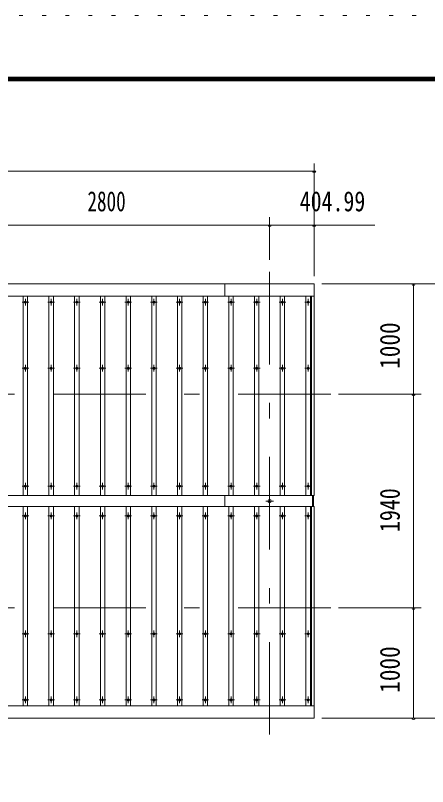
# Model space of a CAD drawing. Units: millimetres, scale not verified. Extents: x -30415 to 30412, y -14700 to 14700.
# Drawn here: x -1751 to 1991, y 7701 to 14700 of the extents above; entities that cross this region are included whole.
import ezdxf
from ezdxf.enums import TextEntityAlignment as Align

# ---------------------------------------------------------------- set-up
doc = ezdxf.new("R2010")
doc.units = ezdxf.units.MM
doc.header["$LTSCALE"] = 70
doc.linetypes.add('USER3', pattern=[24, 12, -5, 2, -5])
doc.linetypes.add('USER4', pattern=[3, 0.5, -2.5])
for name, color, linetype, lineweight in [('0-2_1-0BOLD', 7, 'Continuous', 18), ('0-3_1-2CENTER', 3, 'USER3', 18), ('0-4_1-4THIN', 4, 'Continuous', 18), ('0-5_1-5DIM', 3, 'Continuous', 18), ('0-C_F-F', 5, 'Continuous', 18), ('0-D_F-E_J_ADD', 5, 'USER4', 18)]:
    doc.layers.add(name, color=color, linetype=linetype, lineweight=lineweight)
doc.styles.add('ＭＳ ゴシック', font='')
doc.styles.get('ＭＳ ゴシック').set_extended_font_data('MS Gothic')

msp = doc.modelspace()

# ---------------------------------------------------------------- linework, layer by layer
at = {"layer": '0-2_1-0BOLD'}
for p, q in [((151.95, 12152.54), (151.95, 12262.54)), ((-7198.05, 12152.54), (961.95, 12152.54)), ((936.95, 12152.54), (936.95, 10343.06)), ((151.95, 10343.06), (151.95, 10242.03)), ((946.95, 10343.06), (946.95, 10242.03)), ((956.95, 10242.03), (956.95, 10343.06)), ((936.95, 10242.03), (936.95, 8432.54)), ((961.95, 8432.54), (-7198.05, 8432.54))]:
    msp.add_line(p, q, dxfattribs=at)
for points in [[(-7198.05, 10343.06), (-7198.05, 12262.54), (961.95, 12262.54), (961.95, 10343.06)], [(961.95, 8322.54), (-7198.05, 8322.54), (-7198.05, 10242.03), (961.95, 10242.03)]]:
    msp.add_lwpolyline(points, close=True, dxfattribs=at)
for centre, radius in [((-1659.71, 12097.54), 10), ((-1426.38, 12097.54), 10), ((-1193.05, 12097.54), 10), ((-959.71, 12097.54), 10), ((-726.38, 12097.54), 10), ((-493.05, 12097.54), 10), ((-259.71, 12097.54), 10), ((-26.38, 12097.54), 10), ((206.95, 12097.54), 10), ((440.29, 12097.54), 10), ((673.62, 12097.54), 10), ((906.95, 12097.54), 10), ((-1659.71, 11497.54), 10), ((-1426.38, 11497.54), 10), ((-1193.05, 11497.54), 10), ((-959.71, 11497.54), 10), ((-726.38, 11497.54), 10), ((-493.05, 11497.54), 10), ((-259.71, 11497.54), 10), ((-26.38, 11497.54), 10), ((206.95, 11497.54), 10), ((440.29, 11497.54), 10), ((673.62, 11497.54), 10), ((906.95, 11497.54), 10), ((-1659.71, 10427.54), 10), ((-1426.38, 10427.54), 10), ((-1193.05, 10427.54), 10), ((-959.71, 10427.54), 10), ((-726.38, 10427.54), 10), ((-493.05, 10427.54), 10), ((-259.71, 10427.54), 10), ((-26.38, 10427.54), 10), ((206.95, 10427.54), 10), ((440.29, 10427.54), 10), ((673.62, 10427.54), 10), ((906.95, 10427.54), 10), ((556.95, 10292.54), 15), ((-1659.71, 10157.54), 10), ((-1426.38, 10157.54), 10), ((-1193.05, 10157.54), 10), ((-959.71, 10157.54), 10), ((-726.38, 10157.54), 10), ((-493.05, 10157.54), 10), ((-259.71, 10157.54), 10), ((-26.38, 10157.54), 10), ((206.95, 10157.54), 10), ((440.29, 10157.54), 10), ((673.62, 10157.54), 10), ((906.95, 10157.54), 10), ((-1659.71, 9087.55), 10), ((-1426.38, 9087.55), 10), ((-1193.05, 9087.55), 10), ((-959.71, 9087.55), 10), ((-726.38, 9087.55), 10), ((-493.05, 9087.55), 10), ((-259.71, 9087.55), 10), ((-26.38, 9087.55), 10), ((206.95, 9087.55), 10), ((440.29, 9087.55), 10), ((673.62, 9087.55), 10), ((906.95, 9087.55), 10), ((-1659.71, 8487.55), 10), ((-1426.38, 8487.55), 10), ((-1193.05, 8487.55), 10), ((-959.71, 8487.55), 10), ((-726.38, 8487.55), 10), ((-493.05, 8487.55), 10), ((-259.71, 8487.55), 10), ((-26.38, 8487.55), 10), ((206.95, 8487.55), 10), ((440.29, 8487.55), 10), ((673.62, 8487.55), 10), ((906.95, 8487.55), 10)]:
    msp.add_circle(centre, radius, dxfattribs=at)
at = {"layer": '0-3_1-2CENTER'}
for p, q in [((556.95, 8172.54), (556.95, 12412.55)), ((-1659.71, 12127.54), (-1659.71, 12067.54)), ((-1426.38, 12127.54), (-1426.38, 12067.54)), ((-1193.05, 12127.54), (-1193.05, 12067.54)), ((-959.71, 12127.54), (-959.71, 12067.54)), ((-726.38, 12127.54), (-726.38, 12067.54)), ((-493.05, 12127.54), (-493.05, 12067.54)), ((-259.71, 12127.54), (-259.71, 12067.54)), ((-26.38, 12127.54), (-26.38, 12067.54)), ((206.95, 12127.54), (206.95, 12067.54)), ((440.29, 12127.54), (440.29, 12067.54)), ((673.62, 12127.54), (673.62, 12067.54)), ((906.95, 12127.54), (906.95, 12067.54)), ((-1689.71, 12097.54), (-1629.72, 12097.54)), ((-1456.38, 12097.54), (-1396.38, 12097.54)), ((-1223.05, 12097.54), (-1163.05, 12097.54)), ((-989.71, 12097.54), (-929.72, 12097.54)), ((-756.38, 12097.54), (-696.38, 12097.54)), ((-523.05, 12097.54), (-463.05, 12097.54)), ((-289.71, 12097.54), (-229.72, 12097.54)), ((-56.38, 12097.54), (3.62, 12097.54)), ((176.95, 12097.54), (236.95, 12097.54)), ((410.29, 12097.54), (470.28, 12097.54)), ((643.62, 12097.54), (703.62, 12097.54)), ((876.95, 12097.54), (936.95, 12097.54)), ((-1689.71, 11497.54), (-1629.72, 11497.54)), ((-1659.71, 11467.54), (-1659.71, 11527.54)), ((-1396.38, 11497.54), (-1456.38, 11497.54)), ((-1426.38, 11527.54), (-1426.38, 11467.54)), ((-1223.05, 11497.54), (-1163.05, 11497.54)), ((-1193.05, 11467.54), (-1193.05, 11527.54)), ((-929.72, 11497.54), (-989.71, 11497.54)), ((-959.71, 11527.54), (-959.71, 11467.54)), ((-756.38, 11497.54), (-696.38, 11497.54)), ((-726.38, 11467.54), (-726.38, 11527.54)), ((-463.05, 11497.54), (-523.05, 11497.54)), ((-493.05, 11527.54), (-493.05, 11467.54)), ((-289.71, 11497.54), (-229.72, 11497.54)), ((-259.71, 11467.54), (-259.71, 11527.54)), ((3.62, 11497.54), (-56.38, 11497.54)), ((-26.38, 11527.54), (-26.38, 11467.54)), ((176.95, 11497.54), (236.95, 11497.54)), ((206.95, 11467.54), (206.95, 11527.54)), ((470.28, 11497.54), (410.29, 11497.54)), ((440.29, 11527.54), (440.29, 11467.54)), ((643.62, 11497.54), (703.62, 11497.54)), ((673.62, 11467.54), (673.62, 11527.54)), ((936.95, 11497.54), (876.95, 11497.54)), ((906.95, 11527.54), (906.95, 11467.54)), ((1111.95, 11262.54), (-7348.05, 11262.54)), ((-1659.71, 10457.54), (-1659.71, 10397.54)), ((-1426.38, 10397.54), (-1426.38, 10457.54)), ((-1193.05, 10457.54), (-1193.05, 10397.54)), ((-959.71, 10397.54), (-959.71, 10457.54)), ((-726.38, 10457.54), (-726.38, 10397.54)), ((-493.05, 10397.54), (-493.05, 10457.54)), ((-259.71, 10457.54), (-259.71, 10397.54)), ((-26.38, 10397.54), (-26.38, 10457.54)), ((206.95, 10457.54), (206.95, 10397.54)), ((440.29, 10397.54), (440.29, 10457.54)), ((673.62, 10457.54), (673.62, 10397.54)), ((906.95, 10457.54), (906.95, 10397.54)), ((-1629.72, 10427.54), (-1689.71, 10427.54)), ((-1396.38, 10427.54), (-1456.38, 10427.54)), ((-1163.05, 10427.54), (-1223.05, 10427.54)), ((-929.72, 10427.54), (-989.71, 10427.54)), ((-696.38, 10427.54), (-756.38, 10427.54)), ((-463.05, 10427.54), (-523.05, 10427.54)), ((-229.72, 10427.54), (-289.71, 10427.54)), ((3.62, 10427.54), (-56.38, 10427.54)), ((236.95, 10427.54), (176.95, 10427.54)), ((470.28, 10427.54), (410.29, 10427.54)), ((643.62, 10427.54), (703.62, 10427.54)), ((876.95, 10427.54), (936.95, 10427.54)), ((591.95, 10292.54), (521.95, 10292.54)), ((-1629.72, 10157.54), (-1689.71, 10157.54)), ((-1659.71, 10187.55), (-1659.71, 10127.55)), ((-1396.38, 10157.54), (-1456.38, 10157.54)), ((-1426.38, 10127.55), (-1426.38, 10187.55)), ((-1163.05, 10157.54), (-1223.05, 10157.54)), ((-1193.05, 10187.55), (-1193.05, 10127.55)), ((-929.72, 10157.54), (-989.71, 10157.54)), ((-959.71, 10127.55), (-959.71, 10187.55)), ((-696.38, 10157.54), (-756.38, 10157.54)), ((-726.38, 10187.55), (-726.38, 10127.55)), ((-463.05, 10157.54), (-523.05, 10157.54)), ((-493.05, 10127.55), (-493.05, 10187.55)), ((-229.72, 10157.54), (-289.71, 10157.54)), ((-259.71, 10187.55), (-259.71, 10127.55)), ((3.62, 10157.54), (-56.38, 10157.54)), ((-26.38, 10127.55), (-26.38, 10187.55)), ((236.95, 10157.54), (176.95, 10157.54)), ((206.95, 10187.55), (206.95, 10127.55)), ((470.28, 10157.54), (410.29, 10157.54)), ((440.29, 10187.55), (440.29, 10127.55)), ((703.62, 10157.54), (643.62, 10157.54)), ((673.62, 10127.55), (673.62, 10187.55)), ((936.95, 10157.54), (876.95, 10157.54)), ((906.95, 10187.55), (906.95, 10127.55)), ((1111.95, 9322.54), (-7348.05, 9322.54)), ((-1659.71, 9117.55), (-1659.71, 9057.54)), ((-1426.38, 9057.54), (-1426.38, 9117.55)), ((-1193.05, 9117.55), (-1193.05, 9057.54)), ((-959.71, 9057.54), (-959.71, 9117.55)), ((-726.38, 9117.55), (-726.38, 9057.54)), ((-493.05, 9057.54), (-493.05, 9117.55)), ((-259.71, 9117.55), (-259.71, 9057.54)), ((-26.38, 9057.54), (-26.38, 9117.55)), ((206.95, 9117.55), (206.95, 9057.54)), ((440.29, 9057.54), (440.29, 9117.55)), ((673.62, 9117.55), (673.62, 9057.54)), ((906.95, 9057.54), (906.95, 9117.55)), ((-1689.71, 9087.55), (-1629.72, 9087.55)), ((-1396.38, 9087.55), (-1456.38, 9087.55)), ((-1223.05, 9087.55), (-1163.05, 9087.55)), ((-929.72, 9087.55), (-989.71, 9087.55)), ((-756.38, 9087.55), (-696.38, 9087.55)), ((-463.05, 9087.55), (-523.05, 9087.55)), ((-289.71, 9087.55), (-229.72, 9087.55)), ((3.62, 9087.55), (-56.38, 9087.55)), ((176.95, 9087.55), (236.95, 9087.55)), ((470.28, 9087.55), (410.29, 9087.55)), ((643.62, 9087.55), (703.62, 9087.55)), ((936.95, 9087.55), (876.95, 9087.55)), ((-1629.72, 8487.55), (-1689.71, 8487.55)), ((-1659.71, 8517.55), (-1659.71, 8457.55)), ((-1396.38, 8487.55), (-1456.38, 8487.55)), ((-1426.38, 8517.55), (-1426.38, 8457.55)), ((-1163.05, 8487.55), (-1223.05, 8487.55)), ((-1193.05, 8517.55), (-1193.05, 8457.55)), ((-929.72, 8487.55), (-989.71, 8487.55)), ((-959.71, 8517.55), (-959.71, 8457.55)), ((-696.38, 8487.55), (-756.38, 8487.55)), ((-726.38, 8517.55), (-726.38, 8457.55)), ((-463.05, 8487.55), (-523.05, 8487.55)), ((-493.05, 8517.55), (-493.05, 8457.55)), ((-229.72, 8487.55), (-289.71, 8487.55)), ((-259.71, 8517.55), (-259.71, 8457.55)), ((3.62, 8487.55), (-56.38, 8487.55)), ((-26.38, 8517.55), (-26.38, 8457.55)), ((236.95, 8487.55), (176.95, 8487.55)), ((206.95, 8517.55), (206.95, 8457.55)), ((470.28, 8487.55), (410.29, 8487.55)), ((440.29, 8517.55), (440.29, 8457.55)), ((703.62, 8487.55), (643.62, 8487.55)), ((673.62, 8517.55), (673.62, 8457.55)), ((876.95, 8487.55), (936.95, 8487.55)), ((906.95, 8517.55), (906.95, 8457.55))]:
    msp.add_line(p, q, dxfattribs=at)
at = {"layer": '0-4_1-4THIN'}
for p, q in [((-1679.72, 10343.05), (-1679.72, 12152.54)), ((-1639.72, 12152.54), (-1639.72, 10343.05)), ((-1446.39, 12152.54), (-1446.39, 10343.05)), ((-1406.38, 10343.05), (-1406.38, 12152.54)), ((-1213.05, 10343.05), (-1213.05, 12152.54)), ((-1173.05, 12152.54), (-1173.05, 10343.05)), ((-979.72, 12152.54), (-979.72, 10343.05)), ((-939.72, 10343.05), (-939.72, 12152.54)), ((-746.39, 10343.05), (-746.39, 12152.54)), ((-706.38, 12152.54), (-706.38, 10343.05)), ((-513.05, 12152.54), (-513.05, 10343.05)), ((-473.05, 10343.05), (-473.05, 12152.54)), ((-279.72, 10343.05), (-279.72, 12152.54)), ((-239.72, 12152.54), (-239.72, 10343.05)), ((-46.39, 12152.54), (-46.39, 10343.05)), ((-6.38, 10343.05), (-6.38, 12152.54)), ((186.95, 10343.05), (186.95, 12152.54)), ((226.95, 12152.54), (226.95, 10343.05)), ((420.28, 12152.54), (420.28, 10343.05)), ((460.28, 10343.05), (460.28, 12152.54)), ((653.61, 10343.05), (653.61, 12152.54)), ((693.62, 12152.54), (693.62, 10343.05)), ((886.95, 12152.54), (886.95, 10343.05)), ((926.95, 10343.05), (926.95, 12152.54)), ((-1679.72, 8432.55), (-1679.72, 10242.04)), ((-1639.72, 10242.04), (-1639.72, 8432.55)), ((-1446.39, 10242.04), (-1446.39, 8432.55)), ((-1406.38, 8432.55), (-1406.38, 10242.04)), ((-1213.05, 8432.55), (-1213.05, 10242.04)), ((-1173.05, 10242.04), (-1173.05, 8432.55)), ((-979.72, 10242.04), (-979.72, 8432.55)), ((-939.72, 8432.55), (-939.72, 10242.04)), ((-746.39, 8432.55), (-746.39, 10242.04)), ((-706.38, 10242.04), (-706.38, 8432.55)), ((-513.05, 10242.04), (-513.05, 8432.55)), ((-473.05, 8432.55), (-473.05, 10242.04)), ((-279.72, 8432.55), (-279.72, 10242.04)), ((-239.72, 10242.04), (-239.72, 8432.55)), ((-46.39, 10242.04), (-46.39, 8432.55)), ((-6.38, 8432.55), (-6.38, 10242.04)), ((186.95, 8432.55), (186.95, 10242.04)), ((226.95, 10242.04), (226.95, 8432.55)), ((420.28, 10242.04), (420.28, 8432.55)), ((460.28, 8432.55), (460.28, 10242.04)), ((653.61, 8432.55), (653.61, 10242.04)), ((693.62, 10242.04), (693.62, 8432.55)), ((886.95, 10242.04), (886.95, 8432.55)), ((926.95, 8432.55), (926.95, 10242.04))]:
    msp.add_line(p, q, dxfattribs=at)
at = {"layer": '0-5_1-5DIM'}
for p, q in [((961.95, 12332.54), (961.95, 13357.54)), ((-7198.05, 13287.54), (961.95, 13287.54)), ((975.95, 13287.54), (947.95, 13287.54)), ((556.95, 12482.55), (556.95, 12867.54)), ((-2243.05, 12797.54), (556.95, 12797.54)), ((570.95, 12797.54), (542.95, 12797.54)), ((556.95, 12797.54), (961.95, 12797.54)), ((975.95, 12797.54), (947.95, 12797.54)), ((961.95, 12797.54), (1511.45, 12797.54)), ((1031.95, 12262.54), (2423.95, 12262.54)), ((1877.95, 12262.54), (1849.95, 12262.54)), ((1863.95, 11262.54), (1863.95, 12262.54)), ((1933.95, 11262.54), (1181.95, 11262.54)), ((1877.95, 11262.54), (1849.95, 11262.54)), ((1863.95, 9322.54), (1863.95, 11262.54)), ((1933.95, 9322.54), (1181.95, 9322.54)), ((1877.95, 9322.54), (1849.95, 9322.54)), ((1863.95, 8322.54), (1863.95, 9322.54)), ((1031.95, 8322.54), (2423.95, 8322.54)), ((1877.95, 8322.54), (1849.95, 8322.54))]:
    msp.add_line(p, q, dxfattribs=at)
for centre in [(961.95, 13287.54), (556.95, 12797.54), (961.95, 12797.54), (1863.95, 12262.54), (1863.95, 11262.54), (1863.95, 9322.54), (1863.95, 8322.54)]:
    msp.add_arc(centre, 14, 180, 0, dxfattribs=at)
at = {"layer": '0-C_F-F'}
for points in [[(29712.5, -14000), (-10467.5, -14000), (-10467.5, 14140), (29712.5, 14140)], [(29709, -13996.5), (-10464, -13996.5), (-10464, 14136.5), (29709, 14136.5)], [(29705.5, -13993), (29705.5, 14133), (-10460.5, 14133), (-10460.5, -13993)], [(29702, -13989.5), (29702, 14129.5), (-10457, 14129.5), (-10457, -13989.5)], [(29698.5, -13986), (29698.5, 14126), (-10453.5, 14126), (-10453.5, -13986)], [(29695, -13982.5), (-10450, -13982.5), (-10450, 14122.5), (29695, 14122.5)], [(29691.5, -13979), (29691.5, 14119), (-10446.5, 14119), (-10446.5, -13979)], [(29688, -13975.5), (29688, 14115.5), (-10443, 14115.5), (-10443, -13975.5)], [(29684.5, -13972), (29684.5, 14112), (-10439.5, 14112), (-10439.5, -13972)], [(29681, -13968.5), (29681, 14108.5), (-10436, 14108.5), (-10436, -13968.5)], [(29677.5, -13965), (29677.5, 14105), (-10432.5, 14105), (-10432.5, -13965)]]:
    msp.add_lwpolyline(points, close=True, dxfattribs=at)
at = {"layer": '0-D_F-E_J_ADD'}
msp.add_lwpolyline([(30412.5, -14700), (-11167.5, -14700), (-11167.5, 14700), (30412.5, 14700)], close=True, dxfattribs=at)

# ---------------------------------------------------------------- texts
at = {"layer": '0-5_1-5DIM', "color": 7, "style": 'ＭＳ ゴシック'}
for s, width, p in [('2800', 0.7, (-1096.83, 12867.54)), ('404.99', 0.8, (830.63, 12867.54))]:
    msp.add_text(s, height=182.3, dxfattribs=dict(at, width=width)).set_placement(p, align=Align.BOTTOM_LEFT)
for s, width, p in [('1000', 0.85, (1793.95, 11492.62)), ('1940', 0.8, (1793.95, 10011.49)), ('1000', 0.85, (1793.95, 8552.62))]:
    msp.add_text(s, height=182.3, rotation=90, dxfattribs=dict(at, width=width)).set_placement(p, align=Align.BOTTOM_LEFT)

doc.saveas('drawing.dxf')
